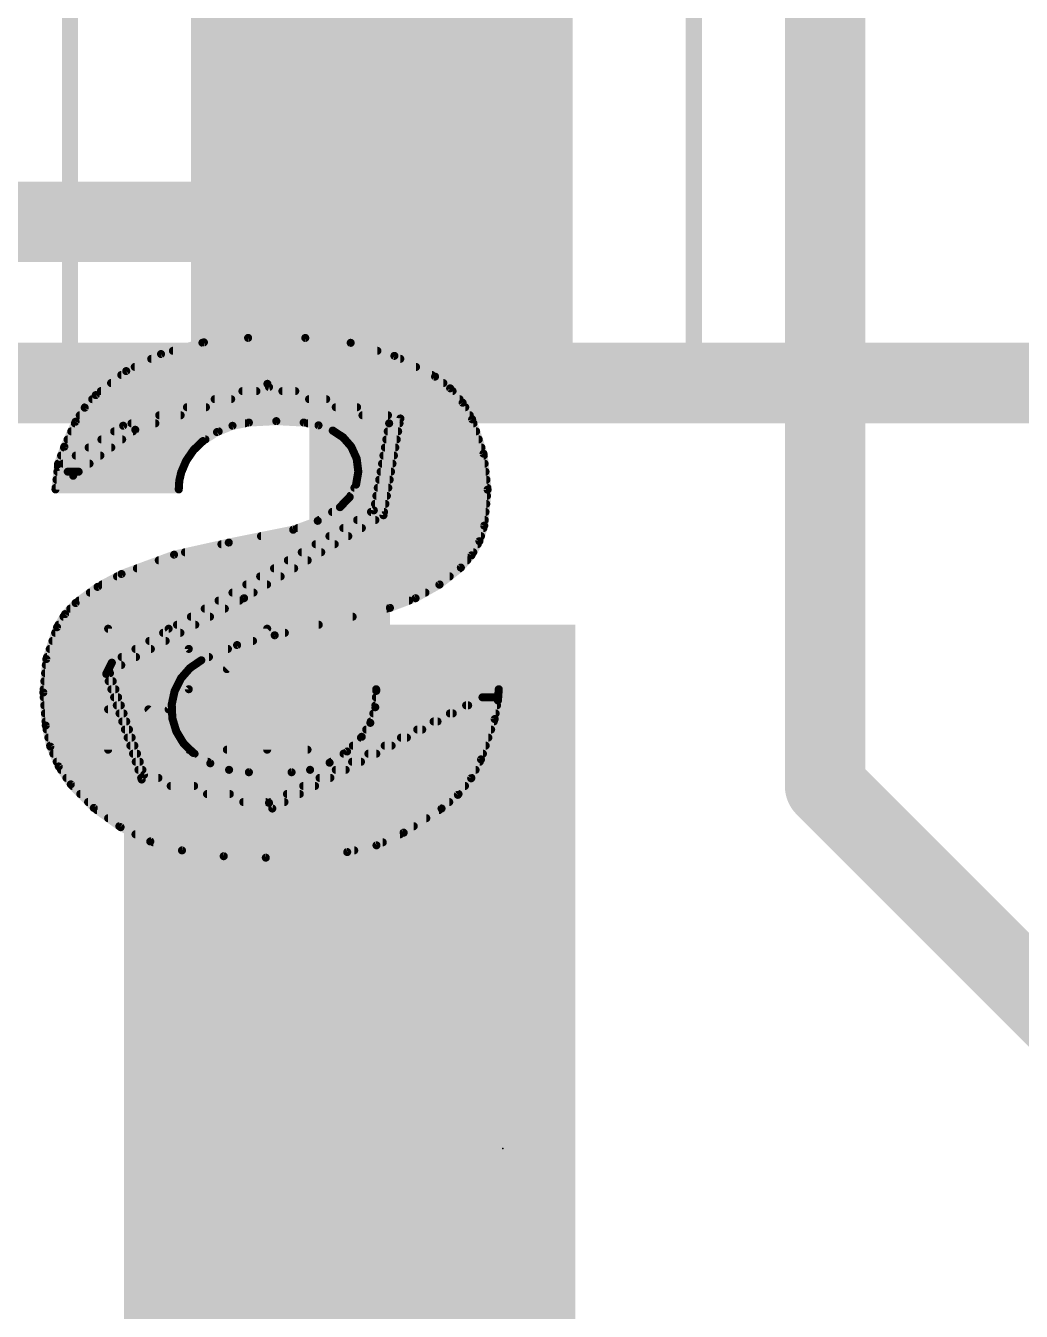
# Model space of a CAD drawing. Extents: x -128 to 56, y -3 to 18.
# Drawn here: x 35.581 to 38.718, y 9.774 to 13.826 of the extents above; entities that cross this region are included whole.
import ezdxf

# ---------------------------------------------------------------- set-up
doc = ezdxf.new("R2010")
doc.units = 0
for name, color, linetype in [('1', 12, 'CONTINUOUS'), ('16', 132, 'CONTINUOUS'), ('22', 53, 'CONTINUOUS'), ('24', 53, 'CONTINUOUS'), ('25', 253, 'CONTINUOUS'), ('29', 253, 'CONTINUOUS'), ('31', 253, 'CONTINUOUS'), ('39', 12, 'CONTINUOUS'), ('51', 53, 'CONTINUOUS')]:
    doc.layers.add(name, color=color, linetype=linetype)

# ---------------------------------------------------------------- blocks, each defined once
blk = doc.blocks.new('RECT')
blk.add_solid([(-0.5, -0.5), (0.5, -0.5), (-0.5, 0.5), (0.5, 0.5)])

msp = doc.modelspace()

# ---------------------------------------------------------------- linework, layer by layer
at = {"layer": '1', "const_width": 0.254}
for points in [[(38.1, 13.97), (38.1, 11.43)], [(36.6014, 13.1454), (36.703, 13.247)], [(36.664, 13.208), (36.703, 13.247)], [(34.886, 13.208), (36.664, 13.208)], [(36.6014, 10.7188), (36.6014, 13.1454)], [(38.1, 11.43), (39.37, 10.16)]]:
    msp.add_lwpolyline(points, dxfattribs=at)
at = {"layer": '1', "const_width": 0.127}
for points in [[(36.7479, 13.2021, 1), (36.6581, 13.2919)], [(36.7479, 13.2021, 1), (36.6581, 13.2919)], [(36.664, 13.1445, 1), (36.664, 13.2715)], [(36.6191, 13.2529, 1), (36.7089, 13.1631)], [(36.6649, 13.1454, 1), (36.5379, 13.1454)], [(36.5565, 13.1903, 1), (36.6463, 13.1005)], [(38.1449, 11.4749, 1), (38.0551, 11.3851)], [(38.0365, 11.43, 1), (38.1635, 11.43)], [(36.5379, 10.7188, 1), (36.6649, 10.7188)]]:
    msp.add_lwpolyline(points, format="xyb", dxfattribs=at)
at = {"layer": '16', "const_width": 0.254}
msp.add_lwpolyline([(44.45, 12.7), (5.08, 12.7)], dxfattribs=at)
at = {"layer": '22', "const_width": 0.0254}
for points in [[(36.1421, 12.8283), (36.2814, 12.8422)], [(36.2814, 12.8422), (36.4617, 12.8422)], [(36.4617, 12.8422), (36.6047, 12.8267)], [(36.007, 12.7914), (36.1421, 12.8283)], [(36.0444, 12.8016), (36.689, 12.8016)], [(36.1374, 12.827), (36.6021, 12.827)], [(36.6047, 12.8267), (36.7425, 12.7856)], [(35.8973, 12.7376), (36.007, 12.7914)], [(35.976, 12.7762), (36.761, 12.7762)], [(36.7425, 12.7856), (36.8706, 12.7203)], [(35.8013, 12.6619), (35.8973, 12.7376)], [(35.8818, 12.7254), (36.8606, 12.7254)], [(35.9242, 12.7508), (36.8108, 12.7508)], [(36.8706, 12.7203), (36.9181, 12.6834)], [(35.8174, 12.6746), (36.3076, 12.6746)], [(35.8496, 12.7), (36.8967, 12.7)], [(35.8877, 12.5654), (36.3423, 12.6975)], [(36.3474, 12.6873), (35.9258, 12.5527)], [(36.2635, 12.6746), (36.4301, 12.6746)], [(36.3423, 12.6975), (36.7614, 12.5882)], [(36.7259, 12.573), (36.3474, 12.6873)], [(36.3895, 12.6746), (36.9258, 12.6746)], [(36.9181, 12.6834), (36.9576, 12.6379)], [(35.7664, 12.6224), (35.8013, 12.6619)], [(35.7901, 12.6492), (36.2281, 12.6492)], [(36.1761, 12.6492), (36.5275, 12.6492)], [(36.4736, 12.6492), (36.9478, 12.6492)], [(36.9576, 12.6379), (36.9875, 12.5857)], [(35.7378, 12.5781), (35.7664, 12.6224)], [(35.7509, 12.5984), (36.0689, 12.5984)], [(35.7677, 12.6238), (36.1485, 12.6238)], [(36.0013, 12.5984), (36.7223, 12.5984)], [(36.0887, 12.6238), (36.6249, 12.6238)], [(36.5577, 12.6238), (36.9657, 12.6238)], [(36.6418, 12.5984), (36.9802, 12.5984)], [(35.6819, 12.4358), (35.8877, 12.5654)], [(35.7022, 12.4993), (35.7378, 12.5781)], [(35.9258, 12.5527), (35.7302, 12.4079)], [(35.7355, 12.573), (35.9894, 12.573)], [(35.9139, 12.573), (36.2714, 12.573)], [(36.2323, 12.5652), (36.1834, 12.5455)], [(36.2839, 12.5755), (36.2323, 12.5652)], [(36.3702, 12.58), (36.2839, 12.5755)], [(36.4566, 12.5755), (36.3702, 12.58)], [(36.5034, 12.5666), (36.4566, 12.5755)], [(36.4698, 12.573), (36.7587, 12.573)], [(36.5481, 12.5501), (36.5034, 12.5666)], [(36.5808, 12.5288), (36.5481, 12.5501)], [(36.6776, 12.2987), (36.7259, 12.573)], [(36.7614, 12.5882), (36.7081, 12.2834)], [(36.7259, 12.573), (36.9917, 12.573)], [(36.9875, 12.5857), (37.0233, 12.4774)], [(35.7125, 12.5222), (35.8846, 12.5222)], [(35.724, 12.5476), (35.9189, 12.5476)], [(35.8191, 12.5222), (36.1471, 12.5222)], [(35.8594, 12.5476), (36.1886, 12.5476)], [(36.1391, 12.5171), (36.1097, 12.489)], [(36.1834, 12.5455), (36.1391, 12.5171)], [(36.5519, 12.5476), (36.7543, 12.5476)], [(36.6065, 12.4993), (36.5808, 12.5288)], [(36.5866, 12.5222), (36.7499, 12.5222)], [(36.717, 12.5222), (37.0085, 12.5222)], [(36.7214, 12.5476), (37.0001, 12.5476)], [(35.6819, 12.4435), (35.7022, 12.4993)], [(35.6921, 12.4714), (35.816, 12.4714)], [(35.7013, 12.4968), (35.8503, 12.4968)], [(35.7384, 12.4714), (36.0976, 12.4714)], [(35.7788, 12.4968), (36.1179, 12.4968)], [(36.1097, 12.489), (36.0865, 12.4555)], [(36.6236, 12.4617), (36.6065, 12.4993)], [(36.6076, 12.4968), (36.7454, 12.4968)], [(36.6192, 12.4714), (36.741, 12.4714)], [(36.708, 12.4714), (37.024, 12.4714)], [(36.7125, 12.4968), (37.0169, 12.4968)], [(37.0233, 12.4774), (37.0362, 12.364)], [(35.6743, 12.3647), (35.6819, 12.4358)], [(35.7302, 12.4079), (35.6819, 12.4435)], [(35.6828, 12.446), (35.7817, 12.446)], [(35.6981, 12.446), (36.0825, 12.446)], [(36.0865, 12.4555), (36.0705, 12.4181)], [(36.6288, 12.4207), (36.6236, 12.4617)], [(36.6256, 12.446), (36.7365, 12.446)], [(36.7035, 12.446), (37.0269, 12.446)], [(35.6776, 12.3952), (36.0653, 12.3952)], [(35.6803, 12.4206), (36.0716, 12.4206)], [(35.713, 12.4206), (35.7474, 12.4206)], [(36.0645, 12.3917), (36.0629, 12.3647)], [(36.0705, 12.4181), (36.0645, 12.3917)], [(36.6217, 12.38), (36.6288, 12.4207)], [(36.6244, 12.3952), (36.7277, 12.3952)], [(36.6288, 12.4206), (36.7321, 12.4206)], [(36.6946, 12.3952), (37.0326, 12.3952)], [(36.6991, 12.4206), (37.0297, 12.4206)], [(36.0629, 12.3647), (35.6743, 12.3647)], [(35.6748, 12.3698), (36.0632, 12.3698)], [(36.6016, 12.3406), (36.6217, 12.38)], [(36.6165, 12.3698), (36.7232, 12.3698)], [(36.6901, 12.3698), (37.0355, 12.3698)], [(37.0362, 12.364), (37.0256, 12.2504)], [(36.5009, 12.2657), (36.5709, 12.3088)], [(36.5709, 12.3088), (36.6016, 12.3406)], [(36.5807, 12.319), (36.7143, 12.319)], [(36.6035, 12.3444), (36.7188, 12.3444)], [(36.6812, 12.319), (37.032, 12.319)], [(36.6856, 12.3444), (37.0344, 12.3444)], [(35.8521, 11.8186), (36.6776, 12.2987)], [(36.7081, 12.2834), (36.2687, 12.0218)], [(36.4236, 12.2377), (36.5009, 12.2657)], [(36.505, 12.2682), (36.6826, 12.2682)], [(36.5462, 12.2936), (36.7099, 12.2936)], [(36.6252, 12.2682), (37.0273, 12.2682)], [(36.6688, 12.2936), (37.0296, 12.2936)], [(36.2204, 12.1971), (36.4236, 12.2377)], [(36.4377, 12.2428), (36.6399, 12.2428)], [(36.5815, 12.2428), (37.0232, 12.2428)], [(37.0256, 12.2504), (37.0105, 12.2015)], [(36.0481, 12.159), (36.2204, 12.1971)], [(36.1974, 12.192), (36.5546, 12.192)], [(36.322, 12.2174), (36.5972, 12.2174)], [(36.4941, 12.192), (37.0052, 12.192)], [(36.5378, 12.2174), (37.0154, 12.2174)], [(37.0105, 12.2015), (36.9855, 12.1568)], [(35.8826, 12.098), (36.0481, 12.159)], [(36.0826, 12.1666), (36.5119, 12.1666)], [(36.4505, 12.1666), (36.991, 12.1666)], [(36.9855, 12.1568), (36.9519, 12.1183)], [(35.9309, 12.1158), (36.4266, 12.1158)], [(35.9999, 12.1412), (36.4693, 12.1412)], [(36.3631, 12.1158), (36.9488, 12.1158)], [(36.4068, 12.1412), (36.9719, 12.1412)], [(36.9519, 12.1183), (36.8843, 12.0645)], [(35.8069, 12.0575), (35.8826, 12.098)], [(35.821, 12.065), (36.3413, 12.065)], [(35.8684, 12.0904), (36.3839, 12.0904)], [(36.2758, 12.065), (36.8849, 12.065)], [(36.3194, 12.0904), (36.9168, 12.0904)], [(36.8843, 12.0645), (36.8092, 12.0219)], [(35.7378, 12.0066), (35.8069, 12.0575)], [(35.7827, 12.0396), (36.2986, 12.0396)], [(36.2321, 12.0396), (36.8404, 12.0396)], [(35.7046, 11.9716), (35.7378, 12.0066)], [(35.7209, 11.9888), (36.2081, 11.9888)], [(35.7481, 12.0142), (36.2548, 12.0142)], [(36.2687, 12.0218), (35.8445, 11.7907)], [(36.1447, 11.9888), (36.7179, 11.9888)], [(36.1884, 12.0142), (36.7889, 12.0142)], [(36.7284, 11.9913), (36.3652, 11.905)], [(36.8092, 12.0219), (36.7284, 11.9913)], [(35.6794, 11.9304), (35.7046, 11.9716)], [(35.6996, 11.9634), (36.1615, 11.9634)], [(36.1011, 11.9634), (36.611, 11.9634)], [(35.6456, 11.8301), (35.6794, 11.9304)], [(35.6734, 11.9126), (36.0683, 11.9126)], [(35.684, 11.938), (36.1149, 11.938)], [(36.0137, 11.9126), (36.3972, 11.9126)], [(36.0574, 11.938), (36.5041, 11.938)], [(36.3652, 11.905), (36.2467, 11.8741)], [(35.6563, 11.8618), (35.975, 11.8618)], [(35.6649, 11.8872), (36.0216, 11.8872)], [(35.9264, 11.8618), (36.2178, 11.8618)], [(35.9701, 11.8872), (36.297, 11.8872)], [(36.2467, 11.8741), (36.134, 11.8262)], [(35.6362, 11.7246), (35.6456, 11.8301)], [(35.6478, 11.8364), (35.9284, 11.8364)], [(35.8827, 11.8364), (36.158, 11.8364)], [(36.134, 11.8262), (36.098, 11.8015)], [(35.6416, 11.7856), (35.8462, 11.7856)], [(35.6439, 11.811), (35.8818, 11.811)], [(35.8343, 11.7831), (35.8521, 11.8186)], [(35.9461, 11.4503), (35.8343, 11.7831)], [(35.8356, 11.7856), (36.0842, 11.7856)], [(35.8445, 11.7907), (35.9537, 11.4656)], [(35.8483, 11.811), (36.1118, 11.811)], [(36.098, 11.8015), (36.0694, 11.7686)], [(35.6394, 11.7602), (35.8547, 11.7602)], [(35.842, 11.7602), (36.0652, 11.7602)], [(36.0694, 11.7686), (36.0499, 11.7296)], [(35.6438, 11.6205), (35.6362, 11.7246)], [(35.6371, 11.7348), (35.8633, 11.7348)], [(35.6373, 11.7094), (35.8718, 11.7094)], [(35.8505, 11.7348), (36.0525, 11.7348)], [(35.8591, 11.7094), (36.0455, 11.7094)], [(36.0499, 11.7296), (36.0408, 11.687)], [(36.3474, 11.3767), (37.0713, 11.7348)], [(37.0713, 11.7348), (36.3576, 11.3589)], [(36.6822, 11.6781), (36.6852, 11.7297)], [(36.684, 11.7094), (37.0231, 11.7094)], [(36.6852, 11.7297), (36.6852, 11.7348)], [(36.6852, 11.7348), (37.0713, 11.7348)], [(37.02, 11.7094), (37.0695, 11.7094)], [(37.0688, 11.6992), (37.0586, 11.6408)], [(37.0713, 11.7348), (37.0688, 11.6992)], [(35.6392, 11.684), (35.8803, 11.684)], [(35.641, 11.6586), (35.8889, 11.6586)], [(35.8676, 11.684), (36.0409, 11.684)], [(35.8761, 11.6586), (36.042, 11.6586)], [(36.0408, 11.687), (36.0426, 11.6434)], [(36.6666, 11.6289), (36.6822, 11.6781)], [(36.676, 11.6586), (36.9266, 11.6586)], [(36.6825, 11.684), (36.9749, 11.684)], [(36.9173, 11.6586), (37.0617, 11.6586)], [(36.9686, 11.684), (37.0661, 11.684)], [(35.6429, 11.6332), (35.8974, 11.6332)], [(35.6581, 11.5541), (35.6438, 11.6205)], [(35.8847, 11.6332), (36.0457, 11.6332)], [(36.0426, 11.6434), (36.0552, 11.6018)], [(36.6395, 11.5849), (36.6666, 11.6289)], [(36.668, 11.6332), (36.8784, 11.6332)], [(36.8659, 11.6332), (37.056, 11.6332)], [(37.0586, 11.6408), (37.0154, 11.5138)], [(35.6465, 11.6078), (35.9059, 11.6078)], [(35.652, 11.5824), (35.9145, 11.5824)], [(35.8932, 11.6078), (36.0534, 11.6078)], [(35.9017, 11.5824), (36.0669, 11.5824)], [(36.0552, 11.6018), (36.0777, 11.5646)], [(36.5933, 11.5386), (36.6395, 11.5849)], [(36.637, 11.5824), (36.7819, 11.5824)], [(36.6536, 11.6078), (36.8302, 11.6078)], [(36.7632, 11.5824), (37.0387, 11.5824)], [(36.8146, 11.6078), (37.0474, 11.6078)], [(35.6575, 11.557), (35.923, 11.557)], [(35.6847, 11.4915), (35.6581, 11.5541)], [(35.9103, 11.557), (36.0854, 11.557)], [(36.0777, 11.5646), (36.1086, 11.5341)], [(36.5383, 11.5034), (36.5933, 11.5386)], [(36.6116, 11.557), (36.7337, 11.557)], [(36.7119, 11.557), (37.0301, 11.557)], [(35.6676, 11.5316), (35.9315, 11.5316)], [(35.6784, 11.5062), (35.9401, 11.5062)], [(35.9188, 11.5316), (36.1127, 11.5316)], [(35.9273, 11.5062), (36.1544, 11.5062)], [(36.1086, 11.5341), (36.1622, 11.5014)], [(36.1622, 11.5014), (36.2216, 11.4808)], [(36.4769, 11.4808), (36.5383, 11.5034)], [(36.5426, 11.5062), (36.6373, 11.5062)], [(36.5823, 11.5316), (36.6855, 11.5316)], [(36.6092, 11.5062), (37.0115, 11.5062)], [(36.6605, 11.5316), (37.0215, 11.5316)], [(37.0154, 11.5138), (36.9845, 11.4543)], [(35.7226, 11.4351), (35.6847, 11.4915)], [(35.6919, 11.4808), (35.9486, 11.4808)], [(35.709, 11.4554), (35.9989, 11.4554)], [(35.9359, 11.4808), (36.2217, 11.4808)], [(35.9444, 11.4554), (36.5408, 11.4554)], [(35.9537, 11.4656), (36.3474, 11.3767)], [(36.2216, 11.4808), (36.2839, 11.4732)], [(36.2839, 11.4732), (36.4185, 11.4732)], [(36.4185, 11.4732), (36.4769, 11.4808)], [(36.4769, 11.4808), (36.589, 11.4808)], [(36.5065, 11.4554), (36.9851, 11.4554)], [(36.5578, 11.4808), (36.9983, 11.4808)], [(35.7952, 11.3608), (35.7226, 11.4351)], [(35.7276, 11.43), (36.1114, 11.43)], [(36.3576, 11.3589), (35.9461, 11.4503)], [(36.0375, 11.43), (36.4926, 11.43)], [(36.4551, 11.43), (36.965, 11.43)], [(36.9845, 11.4543), (36.9425, 11.4019)], [(35.7524, 11.4046), (36.2238, 11.4046)], [(35.7772, 11.3792), (36.3363, 11.3792)], [(36.1519, 11.4046), (36.4444, 11.4046)], [(36.2662, 11.3792), (36.3961, 11.3792)], [(36.3525, 11.3792), (36.9153, 11.3792)], [(36.4038, 11.4046), (36.9446, 11.4046)], [(36.9425, 11.4019), (36.891, 11.3589)], [(35.8796, 11.3002), (35.7952, 11.3608)], [(35.8049, 11.3538), (36.883, 11.3538)], [(36.891, 11.3589), (36.7716, 11.2827)], [(35.8403, 11.3284), (36.8432, 11.3284)], [(35.8756, 11.303), (36.8034, 11.303)], [(35.9731, 11.255), (35.8796, 11.3002)], [(35.9264, 11.2776), (36.7606, 11.2776)], [(36.0731, 11.2268), (35.9731, 11.255)], [(36.7716, 11.2827), (36.6859, 11.2429)], [(35.9832, 11.2522), (36.7059, 11.2522)], [(36.2046, 11.2086), (36.0731, 11.2268)], [(36.0731, 11.2268), (36.6159, 11.2268)], [(36.5938, 11.2217), (36.3372, 11.2039)], [(36.6859, 11.2429), (36.5938, 11.2217)], [(36.3372, 11.2039), (36.2046, 11.2086)]]:
    msp.add_lwpolyline(points, dxfattribs=at)
at = {"layer": '22', "const_width": 0.0127}
for points in [[(36.2814, 12.8485, 1), (36.2814, 12.8359)], [(36.282, 12.8359, 1), (36.2808, 12.8485)], [(36.4624, 12.8485, 1), (36.461, 12.8359)], [(36.4617, 12.8359, 1), (36.4617, 12.8485)], [(36.0444, 12.8079, 1), (36.0444, 12.7953)], [(36.1374, 12.8333, 1), (36.1374, 12.8207)], [(36.1414, 12.8346, 1), (36.1427, 12.822)], [(36.1438, 12.8221, 1), (36.1404, 12.8344)], [(36.6065, 12.8328, 1), (36.6029, 12.8206)], [(36.6021, 12.8207, 1), (36.6021, 12.8333)], [(36.604, 12.8204, 1), (36.6054, 12.833)], [(36.689, 12.7953, 1), (36.689, 12.8079)], [(35.976, 12.7826, 1), (35.976, 12.7699)], [(36.0053, 12.7975, 1), (36.0087, 12.7853)], [(36.0098, 12.7857, 1), (36.0042, 12.7971)], [(36.7454, 12.7913, 1), (36.7396, 12.78)], [(36.7407, 12.7796, 1), (36.7443, 12.7917)], [(36.761, 12.7699, 1), (36.761, 12.7826)], [(35.8818, 12.7317, 1), (35.8818, 12.7191)], [(35.8945, 12.7433, 1), (35.9001, 12.7319)], [(35.9012, 12.7326, 1), (35.8933, 12.7426)], [(35.9242, 12.7571, 1), (35.9242, 12.7445)], [(36.8108, 12.7445, 1), (36.8108, 12.7571)], [(36.8606, 12.7191, 1), (36.8606, 12.7317)], [(36.8745, 12.7253, 1), (36.8667, 12.7153)], [(36.8677, 12.7146, 1), (36.8735, 12.726)], [(35.8174, 12.6809, 1), (35.8174, 12.6683)], [(35.8496, 12.7064, 1), (35.8496, 12.6937)], [(36.2635, 12.6809, 1), (36.2635, 12.6683)], [(36.3076, 12.6683, 1), (36.3076, 12.6809)], [(36.3439, 12.7036, 1), (36.3407, 12.6914)], [(36.3441, 12.6914, 1), (36.3405, 12.7036)], [(36.3492, 12.6934, 1), (36.3456, 12.6812)], [(36.3493, 12.6813, 1), (36.3455, 12.6933)], [(36.3895, 12.6809, 1), (36.3895, 12.6683)], [(36.4301, 12.6683, 1), (36.4301, 12.6809)], [(36.8967, 12.6937, 1), (36.8967, 12.7064)], [(36.9229, 12.6875, 1), (36.9133, 12.6792)], [(36.9142, 12.6784, 1), (36.922, 12.6884)], [(36.9258, 12.6683, 1), (36.9258, 12.6809)], [(35.7901, 12.6555, 1), (35.7901, 12.6429)], [(35.7974, 12.6669, 1), (35.8052, 12.6569)], [(35.8061, 12.6577, 1), (35.7965, 12.6661)], [(36.1761, 12.6555, 1), (36.1761, 12.6429)], [(36.2281, 12.6429, 1), (36.2281, 12.6555)], [(36.4736, 12.6555, 1), (36.4736, 12.6429)], [(36.5275, 12.6429, 1), (36.5275, 12.6555)], [(36.9478, 12.6429, 1), (36.9478, 12.6555)], [(36.9631, 12.6411, 1), (36.9521, 12.6348)], [(36.9528, 12.6338, 1), (36.9624, 12.6421)], [(35.7509, 12.6047, 1), (35.7509, 12.5921)], [(35.7617, 12.6266, 1), (35.7712, 12.6182)], [(35.7718, 12.6189, 1), (35.7611, 12.6258)], [(35.7677, 12.6302, 1), (35.7677, 12.6175)], [(36.0013, 12.6047, 1), (36.0013, 12.5921)], [(36.0689, 12.5921, 1), (36.0689, 12.6047)], [(36.0887, 12.6302, 1), (36.0887, 12.6175)], [(36.1485, 12.6175, 1), (36.1485, 12.6302)], [(36.5577, 12.6302, 1), (36.5577, 12.6175)], [(36.6249, 12.6175, 1), (36.6249, 12.6302)], [(36.6418, 12.6047, 1), (36.6418, 12.5921)], [(36.7223, 12.5921, 1), (36.7223, 12.6047)], [(36.9657, 12.6175, 1), (36.9657, 12.6302)], [(36.9802, 12.5921, 1), (36.9802, 12.6047)], [(35.7355, 12.5793, 1), (35.7355, 12.5667)], [(35.7325, 12.5815, 1), (35.7431, 12.5747)], [(35.7436, 12.5755, 1), (35.732, 12.5807)], [(35.8859, 12.5715, 1), (35.8895, 12.5593)], [(35.8911, 12.56, 1), (35.8843, 12.5708)], [(35.9139, 12.5793, 1), (35.9139, 12.5667)], [(35.9239, 12.5587, 1), (35.9277, 12.5467)], [(35.9296, 12.5476, 1), (35.922, 12.5578)], [(35.9894, 12.5667, 1), (35.9894, 12.5793)], [(36.231, 12.5714, 1), (36.2335, 12.559)], [(36.2346, 12.5593, 1), (36.2299, 12.5711)], [(36.2714, 12.5667, 1), (36.2714, 12.5793)], [(36.2836, 12.5818, 1), (36.2842, 12.5692)], [(36.2851, 12.5693, 1), (36.2827, 12.5817)], [(36.3706, 12.5863, 1), (36.3699, 12.5736)], [(36.3706, 12.5736, 1), (36.3699, 12.5863)], [(36.4578, 12.5817, 1), (36.4554, 12.5693)], [(36.4563, 12.5692, 1), (36.4569, 12.5818)], [(36.4698, 12.5793, 1), (36.4698, 12.5667)], [(36.5056, 12.5726, 1), (36.5012, 12.5607)], [(36.5022, 12.5604, 1), (36.5046, 12.5729)], [(36.5516, 12.5554, 1), (36.5446, 12.5448)], [(36.5459, 12.5441, 1), (36.5503, 12.5561)], [(36.7322, 12.5719, 1), (36.7196, 12.5741)], [(36.7259, 12.5793, 1), (36.7259, 12.5667)], [(36.7241, 12.5669, 1), (36.7277, 12.5791)], [(36.7677, 12.5871, 1), (36.7551, 12.5893)], [(36.7587, 12.5667, 1), (36.7587, 12.5793)], [(36.7598, 12.5821, 1), (36.763, 12.5943)], [(36.9935, 12.5877, 1), (36.9815, 12.5837)], [(36.982, 12.5825, 1), (36.993, 12.5889)], [(36.9917, 12.5667, 1), (36.9917, 12.5793)], [(35.7125, 12.5285, 1), (35.7125, 12.5159)], [(35.724, 12.554, 1), (35.724, 12.5413)], [(35.8191, 12.5285, 1), (35.8191, 12.5159)], [(35.8594, 12.554, 1), (35.8594, 12.5413)], [(35.8846, 12.5159, 1), (35.8846, 12.5285)], [(35.9189, 12.5413, 1), (35.9189, 12.554)], [(36.1357, 12.5224, 1), (36.1425, 12.5118)], [(36.1435, 12.5125, 1), (36.1347, 12.5217)], [(36.1471, 12.5159, 1), (36.1471, 12.5285)], [(36.1811, 12.5514, 1), (36.1858, 12.5396)], [(36.1869, 12.5402, 1), (36.18, 12.5509)], [(36.1886, 12.5413, 1), (36.1886, 12.554)], [(36.5519, 12.554, 1), (36.5519, 12.5413)], [(36.5856, 12.5329, 1), (36.5761, 12.5246)], [(36.5774, 12.5235, 1), (36.5843, 12.5341)], [(36.5866, 12.5285, 1), (36.5866, 12.5159)], [(36.717, 12.5285, 1), (36.717, 12.5159)], [(36.7214, 12.554, 1), (36.7214, 12.5413)], [(36.7499, 12.5159, 1), (36.7499, 12.5285)], [(36.7543, 12.5413, 1), (36.7543, 12.554)], [(37.0001, 12.5413, 1), (37.0001, 12.554)], [(37.0085, 12.5159, 1), (37.0085, 12.5285)], [(35.6921, 12.4778, 1), (35.6921, 12.4651)], [(35.7013, 12.5031, 1), (35.7013, 12.4905)], [(35.6964, 12.5019, 1), (35.708, 12.4967)], [(35.7082, 12.4971, 1), (35.6962, 12.5015)], [(35.7384, 12.4778, 1), (35.7384, 12.4651)], [(35.7788, 12.5031, 1), (35.7788, 12.4905)], [(35.816, 12.4651, 1), (35.816, 12.4778)], [(35.8503, 12.4905, 1), (35.8503, 12.5031)], [(36.0976, 12.4651, 1), (36.0976, 12.4778)], [(36.1053, 12.4935, 1), (36.1141, 12.4844)], [(36.1149, 12.4853, 1), (36.1045, 12.4926)], [(36.1179, 12.4905, 1), (36.1179, 12.5031)], [(36.6123, 12.5019, 1), (36.6007, 12.4967)], [(36.6076, 12.5031, 1), (36.6076, 12.4905)], [(36.6017, 12.4951, 1), (36.6113, 12.5035)], [(36.6192, 12.4778, 1), (36.6192, 12.4651)], [(36.708, 12.4778, 1), (36.708, 12.4651)], [(36.7125, 12.5031, 1), (36.7125, 12.4905)], [(36.741, 12.4651, 1), (36.741, 12.4778)], [(36.7454, 12.4905, 1), (36.7454, 12.5031)], [(37.0169, 12.4905, 1), (37.0169, 12.5031)], [(37.0296, 12.4781, 1), (37.017, 12.4766)], [(37.0173, 12.4754, 1), (37.0293, 12.4794)], [(37.024, 12.4651, 1), (37.024, 12.4778)], [(35.6857, 12.4486, 1), (35.6781, 12.4384)], [(35.6759, 12.4457, 1), (35.6879, 12.4413)], [(35.6785, 12.4412, 1), (35.6853, 12.4304)], [(35.6882, 12.4351, 1), (35.6756, 12.4365)], [(35.6828, 12.4523, 1), (35.6828, 12.4397)], [(35.6981, 12.4523, 1), (35.6981, 12.4397)], [(35.7817, 12.4397, 1), (35.7817, 12.4523)], [(36.0813, 12.4591, 1), (36.0918, 12.4519)], [(36.0924, 12.453, 1), (36.0807, 12.458)], [(36.0825, 12.4397, 1), (36.0825, 12.4523)], [(36.6299, 12.4625, 1), (36.6173, 12.4609)], [(36.6178, 12.4591, 1), (36.6294, 12.4643)], [(36.6256, 12.4523, 1), (36.6256, 12.4397)], [(36.7035, 12.4523, 1), (36.7035, 12.4397)], [(36.7365, 12.4397, 1), (36.7365, 12.4523)], [(37.0269, 12.4397, 1), (37.0269, 12.4523)], [(35.6776, 12.4016, 1), (35.6776, 12.3889)], [(35.6803, 12.4269, 1), (35.6803, 12.4143)], [(35.713, 12.4269, 1), (35.713, 12.4143)], [(35.7264, 12.413, 1), (35.734, 12.4028)], [(35.7264, 12.4028, 1), (35.734, 12.413)], [(35.7474, 12.4143, 1), (35.7474, 12.4269)], [(36.0709, 12.3913, 1), (36.0582, 12.3921)], [(36.0647, 12.4206, 1), (36.0763, 12.4156)], [(36.0767, 12.4167, 1), (36.0643, 12.4195)], [(36.0653, 12.3889, 1), (36.0653, 12.4016)], [(36.0716, 12.4143, 1), (36.0716, 12.4269)], [(36.6244, 12.4016, 1), (36.6244, 12.3889)], [(36.6288, 12.4269, 1), (36.6288, 12.4143)], [(36.6225, 12.4199, 1), (36.6351, 12.4215)], [(36.6351, 12.4196, 1), (36.6226, 12.4218)], [(36.6946, 12.4016, 1), (36.6946, 12.3889)], [(36.6991, 12.4269, 1), (36.6991, 12.4143)], [(36.7277, 12.3889, 1), (36.7277, 12.4016)], [(36.7321, 12.4143, 1), (36.7321, 12.4269)], [(37.0297, 12.4143, 1), (37.0297, 12.4269)], [(37.0326, 12.3889, 1), (37.0326, 12.4016)], [(35.6743, 12.3711, 1), (35.6743, 12.3584)], [(35.668, 12.3654, 1), (35.6806, 12.364)], [(35.6748, 12.3762, 1), (35.6748, 12.3635)], [(36.0566, 12.3651, 1), (36.0692, 12.3643)], [(36.0583, 12.3931, 1), (36.0707, 12.3903)], [(36.0629, 12.3584, 1), (36.0629, 12.3711)], [(36.0632, 12.3635, 1), (36.0632, 12.3762)], [(36.6165, 12.3762, 1), (36.6165, 12.3635)], [(36.6154, 12.3811, 1), (36.628, 12.3789)], [(36.6274, 12.3771, 1), (36.616, 12.3829)], [(36.6901, 12.3762, 1), (36.6901, 12.3635)], [(36.7232, 12.3635, 1), (36.7232, 12.3762)], [(37.0425, 12.3634, 1), (37.0299, 12.3646)], [(37.0299, 12.3633, 1), (37.0425, 12.3647)], [(37.0355, 12.3635, 1), (37.0355, 12.3762)], [(36.5663, 12.3132, 1), (36.5755, 12.3044)], [(36.5742, 12.3034, 1), (36.5676, 12.3142)], [(36.5807, 12.3254, 1), (36.5807, 12.3127)], [(36.5959, 12.3435, 1), (36.6073, 12.3377)], [(36.6062, 12.3362, 1), (36.597, 12.345)], [(36.6035, 12.3507, 1), (36.6035, 12.3381)], [(36.6812, 12.3254, 1), (36.6812, 12.3127)], [(36.6856, 12.3507, 1), (36.6856, 12.3381)], [(36.7143, 12.3127, 1), (36.7143, 12.3254)], [(36.7188, 12.3381, 1), (36.7188, 12.3507)], [(37.032, 12.3127, 1), (37.032, 12.3254)], [(37.0344, 12.3381, 1), (37.0344, 12.3507)], [(36.505, 12.2745, 1), (36.505, 12.2619)], [(36.5031, 12.2597, 1), (36.4988, 12.2716)], [(36.5462, 12.3, 1), (36.5462, 12.2873)], [(36.6252, 12.2745, 1), (36.6252, 12.2619)], [(36.6688, 12.3, 1), (36.6688, 12.2873)], [(36.6713, 12.2998, 1), (36.6839, 12.2976)], [(36.6808, 12.2932, 1), (36.6744, 12.3042)], [(36.6826, 12.2619, 1), (36.6826, 12.2745)], [(36.7018, 12.2845, 1), (36.7144, 12.2823)], [(36.7113, 12.2779, 1), (36.7049, 12.2889)], [(36.7099, 12.2873, 1), (36.7099, 12.3)], [(37.0273, 12.2619, 1), (37.0273, 12.2745)], [(37.0296, 12.2873, 1), (37.0296, 12.3)], [(36.4214, 12.2437, 1), (36.4258, 12.2317)], [(36.4248, 12.2315, 1), (36.4224, 12.2439)], [(36.4377, 12.2492, 1), (36.4377, 12.2365)], [(36.4976, 12.2711, 1), (36.5042, 12.2603)], [(36.5815, 12.2492, 1), (36.5815, 12.2365)], [(36.6399, 12.2365, 1), (36.6399, 12.2492)], [(37.0193, 12.251, 1), (37.0319, 12.2498)], [(37.0317, 12.2485, 1), (37.0195, 12.2523)], [(37.0232, 12.2365, 1), (37.0232, 12.2492)], [(36.1974, 12.1983, 1), (36.1974, 12.1857)], [(36.2192, 12.2033, 1), (36.2216, 12.1909)], [(36.2218, 12.1909, 1), (36.219, 12.2033)], [(36.322, 12.2238, 1), (36.322, 12.2111)], [(36.4941, 12.1983, 1), (36.4941, 12.1857)], [(36.5378, 12.2238, 1), (36.5378, 12.2111)], [(36.5546, 12.1857, 1), (36.5546, 12.1983)], [(36.5972, 12.2111, 1), (36.5972, 12.2238)], [(37.0044, 12.2034, 1), (37.0165, 12.1996)], [(37.016, 12.1984, 1), (37.0049, 12.2046)], [(37.0052, 12.1857, 1), (37.0052, 12.1983)], [(37.0154, 12.2111, 1), (37.0154, 12.2238)], [(36.0468, 12.1652, 1), (36.0495, 12.1528)], [(36.0503, 12.153, 1), (36.046, 12.1649)], [(36.0826, 12.173, 1), (36.0826, 12.1603)], [(36.4505, 12.173, 1), (36.4505, 12.1603)], [(36.5119, 12.1603, 1), (36.5119, 12.173)], [(36.98, 12.1599, 1), (36.9911, 12.1538)], [(36.9903, 12.1527, 1), (36.9808, 12.161)], [(36.991, 12.1603, 1), (36.991, 12.173)], [(35.9309, 12.1221, 1), (35.9309, 12.1095)], [(35.9999, 12.1476, 1), (35.9999, 12.1349)], [(36.3631, 12.1221, 1), (36.3631, 12.1095)], [(36.4068, 12.1476, 1), (36.4068, 12.1349)], [(36.4266, 12.1095, 1), (36.4266, 12.1221)], [(36.4693, 12.1349, 1), (36.4693, 12.1476)], [(36.9471, 12.1225, 1), (36.9567, 12.1141)], [(36.9559, 12.1133, 1), (36.9479, 12.1233)], [(36.9488, 12.1095, 1), (36.9488, 12.1221)], [(36.9719, 12.1349, 1), (36.9719, 12.1476)], [(35.821, 12.0714, 1), (35.821, 12.0587)], [(35.8684, 12.0968, 1), (35.8684, 12.0841)], [(35.8804, 12.104, 1), (35.8848, 12.092)], [(35.8856, 12.0924, 1), (35.8796, 12.1036)], [(36.2758, 12.0714, 1), (36.2758, 12.0587)], [(36.3194, 12.0968, 1), (36.3194, 12.0841)], [(36.3413, 12.0587, 1), (36.3413, 12.0714)], [(36.3839, 12.0841, 1), (36.3839, 12.0968)], [(36.8803, 12.0695, 1), (36.8882, 12.0596)], [(36.8874, 12.059, 1), (36.8812, 12.0701)], [(36.8849, 12.0587, 1), (36.8849, 12.0714)], [(36.9168, 12.0841, 1), (36.9168, 12.0968)], [(35.7827, 12.0459, 1), (35.7827, 12.0333)], [(35.8039, 12.0631, 1), (35.8099, 12.0519)], [(35.8107, 12.0524, 1), (35.8032, 12.0626)], [(36.2321, 12.0459, 1), (36.2321, 12.0333)], [(36.2986, 12.0333, 1), (36.2986, 12.0459)], [(36.8404, 12.0333, 1), (36.8404, 12.0459)], [(35.7209, 11.9952, 1), (35.7209, 11.9825)], [(35.734, 12.0117, 1), (35.7416, 12.0015)], [(35.7424, 12.0022, 1), (35.7332, 12.011)], [(35.7481, 12.0206, 1), (35.7481, 12.0079)], [(36.1447, 11.9952, 1), (36.1447, 11.9825)], [(36.1884, 12.0206, 1), (36.1884, 12.0079)], [(36.2081, 11.9825, 1), (36.2081, 11.9952)], [(36.2548, 12.0079, 1), (36.2548, 12.0206)], [(36.2655, 12.0273, 1), (36.2719, 12.0163)], [(36.2717, 12.0162, 1), (36.2657, 12.0274)], [(36.7179, 11.9825, 1), (36.7179, 11.9952)], [(36.7262, 11.9972, 1), (36.7306, 11.9854)], [(36.7299, 11.9851, 1), (36.7269, 11.9975)], [(36.7889, 12.0079, 1), (36.7889, 12.0206)], [(36.8061, 12.0274, 1), (36.8123, 12.0163)], [(36.8114, 12.0159, 1), (36.8069, 12.0278)], [(35.6996, 11.9697, 1), (35.6996, 11.9571)], [(35.7, 11.976, 1), (35.7092, 11.9672)], [(35.71, 11.9683, 1), (35.6991, 11.9749)], [(36.1011, 11.9697, 1), (36.1011, 11.9571)], [(36.1615, 11.9571, 1), (36.1615, 11.9697)], [(36.611, 11.9571, 1), (36.611, 11.9697)], [(35.6734, 11.919, 1), (35.6734, 11.9063)], [(35.674, 11.9337, 1), (35.6848, 11.9271)], [(35.6854, 11.9284, 1), (35.6734, 11.9324)], [(35.684, 11.9444, 1), (35.684, 11.9317)], [(36.0137, 11.919, 1), (36.0137, 11.9063)], [(36.0574, 11.9444, 1), (36.0574, 11.9317)], [(36.0683, 11.9063, 1), (36.0683, 11.919)], [(36.1149, 11.9317, 1), (36.1149, 11.9444)], [(36.3637, 11.9112, 1), (36.3667, 11.8988)], [(36.3668, 11.8989, 1), (36.3636, 11.9111)], [(36.3972, 11.9063, 1), (36.3972, 11.919)], [(36.5041, 11.9317, 1), (36.5041, 11.9444)], [(35.6563, 11.8681, 1), (35.6563, 11.8555)], [(35.6649, 11.8935, 1), (35.6649, 11.8809)], [(35.9264, 11.8681, 1), (35.9264, 11.8555)], [(35.9701, 11.8935, 1), (35.9701, 11.8809)], [(35.975, 11.8555, 1), (35.975, 11.8681)], [(36.0216, 11.8809, 1), (36.0216, 11.8935)], [(36.2178, 11.8555, 1), (36.2178, 11.8681)], [(36.2451, 11.8802, 1), (36.2483, 11.8679)], [(36.2492, 11.8682, 1), (36.2442, 11.8799)], [(36.297, 11.8809, 1), (36.297, 11.8935)], [(35.6396, 11.8321, 1), (35.6516, 11.828)], [(35.6519, 11.8295, 1), (35.6393, 11.8306)], [(35.6478, 11.8428, 1), (35.6478, 11.8301)], [(35.8827, 11.8428, 1), (35.8827, 11.8301)], [(35.9284, 11.8301, 1), (35.9284, 11.8428)], [(36.1315, 11.832, 1), (36.1365, 11.8204)], [(36.1376, 11.821, 1), (36.1304, 11.8314)], [(36.158, 11.8301, 1), (36.158, 11.8428)], [(35.6416, 11.7919, 1), (35.6416, 11.7793)], [(35.6439, 11.8173, 1), (35.6439, 11.8047)], [(35.8403, 11.7851, 1), (35.8283, 11.7811)], [(35.8286, 11.7859, 1), (35.84, 11.7803)], [(35.8356, 11.7919, 1), (35.8356, 11.7793)], [(35.8505, 11.7927, 1), (35.8385, 11.7887)], [(35.8415, 11.7963, 1), (35.8475, 11.7851)], [(35.8483, 11.8173, 1), (35.8483, 11.8047)], [(35.8489, 11.8241, 1), (35.8553, 11.8131)], [(35.8462, 11.7793, 1), (35.8462, 11.7919)], [(35.8578, 11.8158, 1), (35.8464, 11.8214)], [(35.8818, 11.8047, 1), (35.8818, 11.8173)], [(36.0842, 11.7793, 1), (36.0842, 11.7919)], [(36.0944, 11.8068, 1), (36.1016, 11.7963)], [(36.1028, 11.7974, 1), (36.0932, 11.8057)], [(36.1118, 11.8047, 1), (36.1118, 11.8173)], [(35.6394, 11.7666, 1), (35.6394, 11.7539)], [(35.842, 11.7666, 1), (35.842, 11.7539)], [(35.8547, 11.7539, 1), (35.8547, 11.7666)], [(36.0646, 11.7728, 1), (36.0742, 11.7645)], [(36.0751, 11.7658, 1), (36.0637, 11.7715)], [(36.0652, 11.7539, 1), (36.0652, 11.7666)], [(35.6425, 11.7251, 1), (35.6299, 11.7241)], [(35.6299, 11.7252, 1), (35.6425, 11.724)], [(35.6371, 11.7411, 1), (35.6371, 11.7285)], [(35.6373, 11.7157, 1), (35.6373, 11.7031)], [(35.8505, 11.7411, 1), (35.8505, 11.7285)], [(35.8591, 11.7157, 1), (35.8591, 11.7031)], [(35.8633, 11.7285, 1), (35.8633, 11.7411)], [(35.8718, 11.7031, 1), (35.8718, 11.7157)], [(36.0442, 11.7325, 1), (36.0556, 11.7268)], [(36.0561, 11.7283, 1), (36.0437, 11.731)], [(36.0455, 11.7031, 1), (36.0455, 11.7157)], [(36.0525, 11.7285, 1), (36.0525, 11.7411)], [(36.684, 11.7157, 1), (36.684, 11.7031)], [(36.6915, 11.7293, 1), (36.6789, 11.7301)], [(36.6915, 11.7348, 1), (36.6789, 11.7348)], [(36.6852, 11.7411, 1), (36.6852, 11.7285)], [(36.6789, 11.7297, 1), (36.6915, 11.7297)], [(37.02, 11.7157, 1), (37.02, 11.7031)], [(37.0231, 11.7031, 1), (37.0231, 11.7157)], [(37.0751, 11.6981, 1), (37.0625, 11.7003)], [(37.0776, 11.7344, 1), (37.065, 11.7352)], [(37.0743, 11.7292, 1), (37.0683, 11.7404)], [(37.0741, 11.7291, 1), (37.0685, 11.7405)], [(37.0695, 11.7031, 1), (37.0695, 11.7157)], [(37.0713, 11.7285, 1), (37.0713, 11.7411)], [(35.6392, 11.6904, 1), (35.6392, 11.6777)], [(35.641, 11.6649, 1), (35.641, 11.6523)], [(35.8676, 11.6904, 1), (35.8676, 11.6777)], [(35.8761, 11.6649, 1), (35.8761, 11.6523)], [(35.8803, 11.6777, 1), (35.8803, 11.6904)], [(35.8889, 11.6523, 1), (35.8889, 11.6649)], [(36.0471, 11.6872, 1), (36.0344, 11.6867)], [(36.0345, 11.6883, 1), (36.047, 11.6857)], [(36.0409, 11.6777, 1), (36.0409, 11.6904)], [(36.042, 11.6523, 1), (36.042, 11.6649)], [(36.676, 11.6649, 1), (36.676, 11.6523)], [(36.6758, 11.6785, 1), (36.6885, 11.6778)], [(36.6825, 11.6904, 1), (36.6825, 11.6777)], [(36.6882, 11.6762, 1), (36.6761, 11.68)], [(36.9173, 11.6649, 1), (36.9173, 11.6523)], [(36.9266, 11.6523, 1), (36.9266, 11.6649)], [(36.9686, 11.6904, 1), (36.9686, 11.6777)], [(36.9749, 11.6777, 1), (36.9749, 11.6904)], [(37.0617, 11.6523, 1), (37.0617, 11.6649)], [(37.0625, 11.6996, 1), (37.0751, 11.6988)], [(37.0661, 11.6777, 1), (37.0661, 11.6904)], [(35.6429, 11.6395, 1), (35.6429, 11.6269)], [(35.65, 11.6218, 1), (35.6376, 11.6192)], [(35.8847, 11.6395, 1), (35.8847, 11.6269)], [(35.8974, 11.6269, 1), (35.8974, 11.6395)], [(36.0487, 11.6452, 1), (36.0365, 11.6416)], [(36.0363, 11.6431, 1), (36.0489, 11.6437)], [(36.0457, 11.6269, 1), (36.0457, 11.6395)], [(36.6606, 11.6308, 1), (36.6727, 11.627)], [(36.672, 11.6255, 1), (36.6612, 11.6322)], [(36.668, 11.6395, 1), (36.668, 11.6269)], [(36.8659, 11.6395, 1), (36.8659, 11.6269)], [(36.8784, 11.6269, 1), (36.8784, 11.6395)], [(37.0523, 11.6419, 1), (37.0649, 11.6397)], [(37.0646, 11.6388, 1), (37.0526, 11.6428)], [(37.056, 11.6269, 1), (37.056, 11.6395)], [(35.6375, 11.62, 1), (35.6501, 11.621)], [(35.6465, 11.6142, 1), (35.6465, 11.6015)], [(35.652, 11.5887, 1), (35.652, 11.5761)], [(35.8932, 11.6142, 1), (35.8932, 11.6015)], [(35.9017, 11.5887, 1), (35.9017, 11.5761)], [(35.9059, 11.6015, 1), (35.9059, 11.6142)], [(35.9145, 11.5761, 1), (35.9145, 11.5887)], [(36.0606, 11.6051, 1), (36.0498, 11.5985)], [(36.0491, 11.6, 1), (36.0613, 11.6037)], [(36.0534, 11.6015, 1), (36.0534, 11.6142)], [(36.0669, 11.5761, 1), (36.0669, 11.5887)], [(36.637, 11.5887, 1), (36.637, 11.5761)], [(36.6341, 11.5882, 1), (36.6449, 11.5816)], [(36.644, 11.5804, 1), (36.635, 11.5894)], [(36.6536, 11.6142, 1), (36.6536, 11.6015)], [(36.7632, 11.5887, 1), (36.7632, 11.5761)], [(36.7819, 11.5761, 1), (36.7819, 11.5887)], [(36.8146, 11.6142, 1), (36.8146, 11.6015)], [(36.8302, 11.6015, 1), (36.8302, 11.6142)], [(37.0387, 11.5761, 1), (37.0387, 11.5887)], [(37.0474, 11.6015, 1), (37.0474, 11.6142)], [(35.6575, 11.5633, 1), (35.6575, 11.5507)], [(35.6639, 11.5565, 1), (35.6522, 11.5516)], [(35.6519, 11.5527, 1), (35.6643, 11.5554)], [(35.9103, 11.5633, 1), (35.9103, 11.5507)], [(35.923, 11.5507, 1), (35.923, 11.5633)], [(36.0821, 11.5691, 1), (36.0732, 11.5601)], [(36.0722, 11.5613, 1), (36.0831, 11.5679)], [(36.0854, 11.5507, 1), (36.0854, 11.5633)], [(36.5888, 11.5431, 1), (36.5978, 11.5342)], [(36.5967, 11.5333, 1), (36.5899, 11.544)], [(36.6116, 11.5633, 1), (36.6116, 11.5507)], [(36.7119, 11.5633, 1), (36.7119, 11.5507)], [(36.7337, 11.5507, 1), (36.7337, 11.5633)], [(37.0301, 11.5507, 1), (37.0301, 11.5633)], [(35.6676, 11.538, 1), (35.6676, 11.5253)], [(35.6784, 11.5125, 1), (35.6784, 11.4999)], [(35.9188, 11.538, 1), (35.9188, 11.5253)], [(35.9273, 11.5125, 1), (35.9273, 11.4999)], [(35.9315, 11.5253, 1), (35.9315, 11.538)], [(35.9401, 11.4999, 1), (35.9401, 11.5125)], [(36.1119, 11.5395, 1), (36.1053, 11.5287)], [(36.1041, 11.5296, 1), (36.1131, 11.5386)], [(36.1127, 11.5253, 1), (36.1127, 11.538)], [(36.1544, 11.4999, 1), (36.1544, 11.5125)], [(36.1643, 11.5074, 1), (36.1602, 11.4954)], [(36.1589, 11.496, 1), (36.1655, 11.5069)], [(36.5348, 11.5087, 1), (36.5417, 11.498)], [(36.5404, 11.4974, 1), (36.5361, 11.5093)], [(36.5426, 11.5125, 1), (36.5426, 11.4999)], [(36.5823, 11.538, 1), (36.5823, 11.5253)], [(36.6092, 11.5125, 1), (36.6092, 11.4999)], [(36.6373, 11.4999, 1), (36.6373, 11.5125)], [(36.6605, 11.538, 1), (36.6605, 11.5253)], [(36.6855, 11.5253, 1), (36.6855, 11.538)], [(37.0094, 11.5158, 1), (37.0214, 11.5118)], [(37.021, 11.5109, 1), (37.0098, 11.5167)], [(37.0115, 11.4999, 1), (37.0115, 11.5125)], [(37.0215, 11.5253, 1), (37.0215, 11.538)], [(35.6899, 11.495, 1), (35.6794, 11.488)], [(35.6788, 11.489, 1), (35.6905, 11.494)], [(35.6919, 11.4871, 1), (35.6919, 11.4745)], [(35.709, 11.4618, 1), (35.709, 11.4491)], [(35.9359, 11.4871, 1), (35.9359, 11.4745)], [(35.9444, 11.4618, 1), (35.9444, 11.4491)], [(35.9551, 11.4718, 1), (35.9523, 11.4594)], [(35.9477, 11.4636, 1), (35.9597, 11.4676)], [(35.9486, 11.4745, 1), (35.9486, 11.4871)], [(35.9989, 11.4491, 1), (35.9989, 11.4618)], [(36.2223, 11.4871, 1), (36.2208, 11.4745)], [(36.2195, 11.4748, 1), (36.2236, 11.4868)], [(36.2217, 11.4745, 1), (36.2217, 11.4871)], [(36.2839, 11.4795, 1), (36.2839, 11.4669)], [(36.2831, 11.4669, 1), (36.2847, 11.4795)], [(36.4177, 11.4795, 1), (36.4193, 11.4669)], [(36.4185, 11.4669, 1), (36.4185, 11.4795)], [(36.4747, 11.4868, 1), (36.4791, 11.4748)], [(36.4769, 11.4871, 1), (36.4769, 11.4745)], [(36.4777, 11.4745, 1), (36.4761, 11.4871)], [(36.5065, 11.4618, 1), (36.5065, 11.4491)], [(36.5408, 11.4491, 1), (36.5408, 11.4618)], [(36.5578, 11.4871, 1), (36.5578, 11.4745)], [(36.589, 11.4745, 1), (36.589, 11.4871)], [(36.9851, 11.4491, 1), (36.9851, 11.4618)], [(36.9983, 11.4745, 1), (36.9983, 11.4871)], [(35.7271, 11.4395, 1), (35.7181, 11.4307)], [(35.7173, 11.4316, 1), (35.7279, 11.4386)], [(35.7276, 11.4363, 1), (35.7276, 11.4237)], [(35.9475, 11.4565, 1), (35.9447, 11.4441)], [(35.9401, 11.4483, 1), (35.9521, 11.4523)], [(36.0375, 11.4363, 1), (36.0375, 11.4237)], [(36.1114, 11.4237, 1), (36.1114, 11.4363)], [(36.4551, 11.4363, 1), (36.4551, 11.4237)], [(36.4926, 11.4237, 1), (36.4926, 11.4363)], [(36.965, 11.4237, 1), (36.965, 11.4363)], [(36.9788, 11.4572, 1), (36.9901, 11.4513)], [(36.9894, 11.4503, 1), (36.9795, 11.4582)], [(35.7524, 11.4109, 1), (35.7524, 11.3983)], [(35.7772, 11.3856, 1), (35.7772, 11.3729)], [(36.1519, 11.4109, 1), (36.1519, 11.3983)], [(36.2238, 11.3983, 1), (36.2238, 11.4109)], [(36.2662, 11.3856, 1), (36.2662, 11.3729)], [(36.3363, 11.3729, 1), (36.3363, 11.3856)], [(36.3446, 11.3824, 1), (36.3502, 11.371)], [(36.346, 11.3705, 1), (36.3488, 11.3829)], [(36.3525, 11.3856, 1), (36.3525, 11.3729)], [(36.3961, 11.3729, 1), (36.3961, 11.3856)], [(36.4038, 11.4109, 1), (36.4038, 11.3983)], [(36.4444, 11.3983, 1), (36.4444, 11.4109)], [(36.9153, 11.3729, 1), (36.9153, 11.3856)], [(36.9375, 11.4059, 1), (36.9474, 11.398)], [(36.9465, 11.3971, 1), (36.9384, 11.4068)], [(36.9446, 11.3983, 1), (36.9446, 11.4109)], [(35.7989, 11.366, 1), (35.7915, 11.3556)], [(35.7907, 11.3564, 1), (35.7997, 11.3652)], [(35.8049, 11.3601, 1), (35.8049, 11.3475)], [(36.3546, 11.3645, 1), (36.3606, 11.3533)], [(36.3562, 11.3527, 1), (36.359, 11.3651)], [(36.883, 11.3475, 1), (36.883, 11.3601)], [(36.8869, 11.3638, 1), (36.8951, 11.354)], [(36.8944, 11.3535, 1), (36.8876, 11.3643)], [(35.8403, 11.3347, 1), (35.8403, 11.3221)], [(35.8756, 11.3094, 1), (35.8756, 11.2967)], [(35.8823, 11.3059, 1), (35.8768, 11.2944)], [(35.8759, 11.295, 1), (35.8833, 11.3053)], [(36.8034, 11.2967, 1), (36.8034, 11.3094)], [(36.8432, 11.3221, 1), (36.8432, 11.3347)], [(35.9264, 11.284, 1), (35.9264, 11.2713)], [(35.9749, 11.2612, 1), (35.9714, 11.2489)], [(35.9704, 11.2493, 1), (35.9759, 11.2608)], [(36.7606, 11.2713, 1), (36.7606, 11.284)], [(36.7682, 11.2881, 1), (36.775, 11.2773)], [(36.7743, 11.2769, 1), (36.7689, 11.2885)], [(35.9832, 11.2585, 1), (35.9832, 11.2459)], [(36.074, 11.2331, 1), (36.0722, 11.2205)], [(36.0731, 11.2332, 1), (36.0731, 11.2205)], [(36.0714, 11.2207, 1), (36.0748, 11.2329)], [(36.5924, 11.2279, 1), (36.5952, 11.2155)], [(36.5942, 11.2154, 1), (36.5934, 11.228)], [(36.6159, 11.2205, 1), (36.6159, 11.2332)], [(36.6832, 11.2487, 1), (36.6886, 11.2372)], [(36.6873, 11.2367, 1), (36.6845, 11.2491)], [(36.7059, 11.2459, 1), (36.7059, 11.2585)], [(36.2048, 11.2149, 1), (36.2043, 11.2022)], [(36.2037, 11.2023, 1), (36.2054, 11.2149)], [(36.3368, 11.2102, 1), (36.3376, 11.1976)], [(36.337, 11.1976, 1), (36.3374, 11.2102)]]:
    msp.add_lwpolyline(points, format="xyb", dxfattribs=at)
at = {"layer": '24'}
msp.add_point((37.084, 10.287), dxfattribs=at)
at = {"layer": '25', "const_width": 0.0127}
for points in [[(35.8403, 11.932, 1), (35.8403, 11.9193)], [(35.8466, 11.9256, 1), (35.8339, 11.9256)], [(36.0354, 11.9301, 1), (36.0265, 11.9211)], [(36.0309, 11.9193, 1), (36.0309, 11.932)], [(36.3479, 11.9256, 1), (36.3352, 11.9256)], [(36.3461, 11.9211, 1), (36.3371, 11.9301)], [(36.1009, 11.8621, 1), (36.0882, 11.8621)], [(36.09, 11.8576, 1), (36.099, 11.8666)], [(36.21, 11.803, 1), (36.219, 11.794)], [(36.0882, 11.735, 1), (36.1009, 11.735)], [(36.099, 11.7305, 1), (36.09, 11.7395)], [(35.8403, 11.6778, 1), (35.8403, 11.6651)], [(35.9719, 11.6759, 1), (35.9629, 11.6669)], [(36.0265, 11.6759, 1), (36.0354, 11.6669)], [(36.0309, 11.6651, 1), (36.0309, 11.6778)], [(35.8339, 11.5443, 1), (35.8466, 11.5443)], [(36.09, 11.5398, 1), (36.099, 11.5488)], [(36.2145, 11.5506, 1), (36.2145, 11.538)], [(36.3352, 11.5443, 1), (36.3479, 11.5443)], [(36.4687, 11.538, 1), (36.4687, 11.5506)]]:
    msp.add_lwpolyline(points, format="xyb", dxfattribs=at)
at = {"layer": '25', "const_width": 0.0254}
for points in [[(35.8403, 11.5443), (35.8403, 11.9256)], [(35.8403, 11.9256), (36.0309, 11.9256)], [(36.0309, 11.9256), (36.0945, 11.8621)], [(36.2145, 11.7985), (36.3416, 11.9256)], [(36.3416, 11.9256), (36.3416, 11.5443)], [(36.0945, 11.8621), (36.0945, 11.735)], [(36.0945, 11.735), (36.0309, 11.6714)], [(36.0309, 11.6714), (35.8403, 11.6714)], [(35.9674, 11.6714), (36.0945, 11.5443)], [(36.2145, 11.5443), (36.4687, 11.5443)]]:
    msp.add_lwpolyline(points, dxfattribs=at)
at = {"layer": '39', "const_width": 0.0508}
for points in [[(35.72, 12.624), (35.72, 15.57)], [(37.686, 15.57), (37.686, 12.624)], [(37.686, 12.624), (35.72, 12.624)]]:
    msp.add_lwpolyline(points, dxfattribs=at)
at = {"layer": '39', "const_width": 0.0254}
for points in [[(35.72, 12.6367, 1), (35.72, 12.6113)], [(37.686, 12.6113, 1), (37.686, 12.6367)], [(35.7073, 12.624, 1), (35.7327, 12.624)], [(37.6733, 12.624, 1), (37.6987, 12.624)]]:
    msp.add_lwpolyline(points, format="xyb", dxfattribs=at)
at = {"layer": '51', "const_width": 0.1016}
for points in [[(36.284, 14.453), (36.284, 13.741)], [(37.135, 14.453), (37.135, 13.741)]]:
    msp.add_lwpolyline(points, dxfattribs=at)
at = {"layer": '51', "const_width": 0.0508}
for points in [[(36.2586, 13.741, 1), (36.3094, 13.741)], [(37.1096, 13.741, 1), (37.1604, 13.741)]]:
    msp.add_lwpolyline(points, format="xyb", dxfattribs=at)

# ---------------------------------------------------------------- block references
at = {"layer": '1', "xscale": 1.1, "rotation": 270}
msp.add_blockref('RECT', (36.703, 13.247), dxfattribs=at)
at = {"layer": '1', "xscale": 1.2192, "yscale": 2.2352, "rotation": 180}
msp.add_blockref('RECT', (36.6014, 10.7188), dxfattribs=at)
at = {"layer": '29'}
for p, xscale, yscale, rotation in [((36.703, 13.247), 1.3032, 1.2032, 270), ((36.6014, 10.7188), 1.4224, 2.4384, 180)]:
    msp.add_blockref('RECT', p, dxfattribs=dict(at, xscale=xscale, yscale=yscale, rotation=rotation))
at = {"layer": '31', "xscale": 1.1, "rotation": 270}
msp.add_blockref('RECT', (36.703, 13.247), dxfattribs=at)
at = {"layer": '31', "xscale": 1.2192, "yscale": 2.2352, "rotation": 180}
msp.add_blockref('RECT', (36.6014, 10.7188), dxfattribs=at)
at = {"layer": '51'}
for p, xscale, yscale, rotation in [((36.7081, 13.5168), 0.5001, 0.95, 270), ((36.6014, 10.3505), 0.8636, 1.8542, 180), ((36.6014, 10.3505), 0.8636, 1.8542, 180)]:
    msp.add_blockref('RECT', p, dxfattribs=dict(at, xscale=xscale, yscale=yscale, rotation=rotation))

doc.saveas('drawing.dxf')
